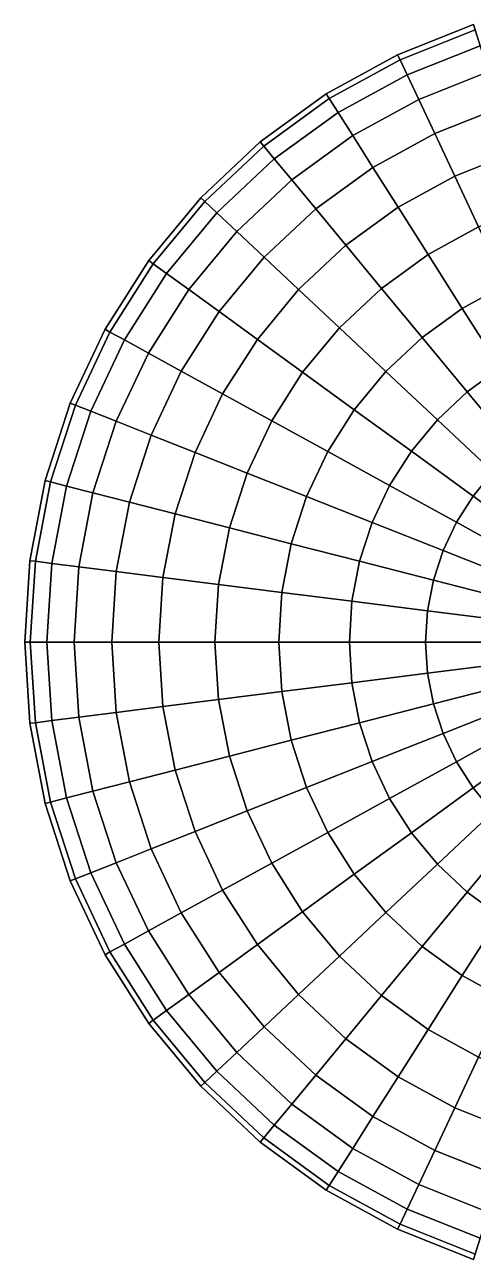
# Model space of a CAD drawing. Extents: x -1 to 5, y -1 to 5.
# Drawn here: x -1 to -0.309, y -0.951 to 0.951 of the extents above; entities that cross this region are included whole.
import ezdxf

# ---------------------------------------------------------------- set-up
doc = ezdxf.new("R2010")
doc.units = 0

msp = doc.modelspace()

# ---------------------------------------------------------------- linework, layer by layer
at = {"color": 31}
for points in [[(-0.3064, 0.9429, 0.1305), (-0.309, 0.9511), (-0.4258, 0.9048), (-0.4221, 0.8971, 0.1305)], [(-0.309, 0.9511), (-0.3064, 0.9429, -0.1305), (-0.4221, 0.8971, -0.1305), (-0.4258, 0.9048)], [(-0.2985, 0.9187, 0.2588), (-0.3064, 0.9429, 0.1305), (-0.4221, 0.8971, 0.1305), (-0.4113, 0.874, 0.2588)], [(-0.3064, 0.9429, -0.1305), (-0.2985, 0.9187, -0.2588), (-0.4113, 0.874, -0.2588), (-0.4221, 0.8971, -0.1305)], [(-0.2855, 0.8787, 0.3827), (-0.2985, 0.9187, 0.2588), (-0.4113, 0.874, 0.2588), (-0.3934, 0.836, 0.3827)], [(-0.2985, 0.9187, -0.2588), (-0.2855, 0.8787, -0.3827), (-0.3934, 0.836, -0.3827), (-0.4113, 0.874, -0.2588)], [(-0.4221, 0.8971, 0.1305), (-0.4258, 0.9048), (-0.5358, 0.8443), (-0.5312, 0.8371, 0.1305)], [(-0.4258, 0.9048), (-0.4221, 0.8971, -0.1305), (-0.5312, 0.8371, -0.1305), (-0.5358, 0.8443)], [(-0.4113, 0.874, 0.2588), (-0.4221, 0.8971, 0.1305), (-0.5312, 0.8371, 0.1305), (-0.5176, 0.8156, 0.2588)], [(-0.4221, 0.8971, -0.1305), (-0.4113, 0.874, -0.2588), (-0.5176, 0.8156, -0.2588), (-0.5312, 0.8371, -0.1305)], [(-0.2676, 0.8236, 0.5), (-0.2855, 0.8787, 0.3827), (-0.3934, 0.836, 0.3827), (-0.3687, 0.7836, 0.5)], [(-0.2855, 0.8787, -0.3827), (-0.2676, 0.8236, -0.5), (-0.3687, 0.7836, -0.5), (-0.3934, 0.836, -0.3827)], [(-0.3934, 0.836, 0.3827), (-0.4113, 0.874, 0.2588), (-0.5176, 0.8156, 0.2588), (-0.495, 0.7801, 0.3827)], [(-0.4113, 0.874, -0.2588), (-0.3934, 0.836, -0.3827), (-0.495, 0.7801, -0.3827), (-0.5176, 0.8156, -0.2588)], [(-0.5312, 0.8371, 0.1305), (-0.5358, 0.8443), (-0.6374, 0.7705), (-0.632, 0.7639, 0.1305)], [(-0.5358, 0.8443), (-0.5312, 0.8371, -0.1305), (-0.632, 0.7639, -0.1305), (-0.6374, 0.7705)], [(-0.5176, 0.8156, 0.2588), (-0.5312, 0.8371, 0.1305), (-0.632, 0.7639, 0.1305), (-0.6157, 0.7443, 0.2588)], [(-0.5312, 0.8371, -0.1305), (-0.5176, 0.8156, -0.2588), (-0.6157, 0.7443, -0.2588), (-0.632, 0.7639, -0.1305)], [(-0.3687, 0.7836, 0.5), (-0.3934, 0.836, 0.3827), (-0.495, 0.7801, 0.3827), (-0.464, 0.7312, 0.5)], [(-0.3934, 0.836, -0.3827), (-0.3687, 0.7836, -0.5), (-0.464, 0.7312, -0.5), (-0.495, 0.7801, -0.3827)], [(-0.2452, 0.7545, 0.6088), (-0.2676, 0.8236, 0.5), (-0.3687, 0.7836, 0.5), (-0.3378, 0.7178, 0.6088)], [(-0.2676, 0.8236, -0.5), (-0.2452, 0.7545, -0.6088), (-0.3378, 0.7178, -0.6088), (-0.3687, 0.7836, -0.5)], [(-0.495, 0.7801, 0.3827), (-0.5176, 0.8156, 0.2588), (-0.6157, 0.7443, 0.2588), (-0.5889, 0.7119, 0.3827)], [(-0.5176, 0.8156, -0.2588), (-0.495, 0.7801, -0.3827), (-0.5889, 0.7119, -0.3827), (-0.6157, 0.7443, -0.2588)], [(-0.464, 0.7312, 0.5), (-0.495, 0.7801, 0.3827), (-0.5889, 0.7119, 0.3827), (-0.552, 0.6673, 0.5)], [(-0.495, 0.7801, -0.3827), (-0.464, 0.7312, -0.5), (-0.552, 0.6673, -0.5), (-0.5889, 0.7119, -0.3827)], [(-0.3378, 0.7178, 0.6088), (-0.3687, 0.7836, 0.5), (-0.464, 0.7312, 0.5), (-0.4251, 0.6699, 0.6088)], [(-0.3687, 0.7836, -0.5), (-0.3378, 0.7178, -0.6088), (-0.4251, 0.6699, -0.6088), (-0.464, 0.7312, -0.5)], [(-0.632, 0.7639, 0.1305), (-0.6374, 0.7705), (-0.729, 0.6845), (-0.7227, 0.6787, 0.1305)], [(-0.6374, 0.7705), (-0.632, 0.7639, -0.1305), (-0.7227, 0.6787, -0.1305), (-0.729, 0.6845)], [(-0.6157, 0.7443, 0.2588), (-0.632, 0.7639, 0.1305), (-0.7227, 0.6787, 0.1305), (-0.7041, 0.6612, 0.2588)], [(-0.632, 0.7639, -0.1305), (-0.6157, 0.7443, -0.2588), (-0.7041, 0.6612, -0.2588), (-0.7227, 0.6787, -0.1305)], [(-0.5889, 0.7119, 0.3827), (-0.6157, 0.7443, 0.2588), (-0.7041, 0.6612, 0.2588), (-0.6735, 0.6324, 0.3827)], [(-0.6157, 0.7443, -0.2588), (-0.5889, 0.7119, -0.3827), (-0.6735, 0.6324, -0.3827), (-0.7041, 0.6612, -0.2588)], [(-0.2185, 0.6725, 0.7071), (-0.2452, 0.7545, 0.6088), (-0.3378, 0.7178, 0.6088), (-0.3011, 0.6398, 0.7071)], [(-0.2452, 0.7545, -0.6088), (-0.2185, 0.6725, -0.7071), (-0.3011, 0.6398, -0.7071), (-0.3378, 0.7178, -0.6088)], [(-0.4251, 0.6699, 0.6088), (-0.464, 0.7312, 0.5), (-0.552, 0.6673, 0.5), (-0.5057, 0.6113, 0.6088)], [(-0.464, 0.7312, -0.5), (-0.4251, 0.6699, -0.6088), (-0.5057, 0.6113, -0.6088), (-0.552, 0.6673, -0.5)], [(-0.552, 0.6673, 0.5), (-0.5889, 0.7119, 0.3827), (-0.6735, 0.6324, 0.3827), (-0.6313, 0.5928, 0.5)], [(-0.5889, 0.7119, -0.3827), (-0.552, 0.6673, -0.5), (-0.6313, 0.5928, -0.5), (-0.6735, 0.6324, -0.3827)], [(-0.3011, 0.6398, 0.7071), (-0.3378, 0.7178, 0.6088), (-0.4251, 0.6699, 0.6088), (-0.3789, 0.597, 0.7071)], [(-0.3378, 0.7178, -0.6088), (-0.3011, 0.6398, -0.7071), (-0.3789, 0.597, -0.7071), (-0.4251, 0.6699, -0.6088)], [(-0.7227, 0.6787, 0.1305), (-0.729, 0.6845), (-0.809, 0.5878), (-0.8021, 0.5828, 0.1305)], [(-0.729, 0.6845), (-0.7227, 0.6787, -0.1305), (-0.8021, 0.5828, -0.1305), (-0.809, 0.5878)], [(-0.7041, 0.6612, 0.2588), (-0.7227, 0.6787, 0.1305), (-0.8021, 0.5828, 0.1305), (-0.7815, 0.5678, 0.2588)], [(-0.7227, 0.6787, -0.1305), (-0.7041, 0.6612, -0.2588), (-0.7815, 0.5678, -0.2588), (-0.8021, 0.5828, -0.1305)], [(-0.5057, 0.6113, 0.6088), (-0.552, 0.6673, 0.5), (-0.6313, 0.5928, 0.5), (-0.5783, 0.5431, 0.6088)], [(-0.552, 0.6673, -0.5), (-0.5057, 0.6113, -0.6088), (-0.5783, 0.5431, -0.6088), (-0.6313, 0.5928, -0.5)], [(-0.3789, 0.597, 0.7071), (-0.4251, 0.6699, 0.6088), (-0.5057, 0.6113, 0.6088), (-0.4507, 0.5448, 0.7071)], [(-0.4251, 0.6699, -0.6088), (-0.3789, 0.597, -0.7071), (-0.4507, 0.5448, -0.7071), (-0.5057, 0.6113, -0.6088)], [(-0.6735, 0.6324, 0.3827), (-0.7041, 0.6612, 0.2588), (-0.7815, 0.5678, 0.2588), (-0.7474, 0.543, 0.3827)], [(-0.7041, 0.6612, -0.2588), (-0.6735, 0.6324, -0.3827), (-0.7474, 0.543, -0.3827), (-0.7815, 0.5678, -0.2588)], [(-0.6313, 0.5928, 0.5), (-0.6735, 0.6324, 0.3827), (-0.7474, 0.543, 0.3827), (-0.7006, 0.509, 0.5)], [(-0.6735, 0.6324, -0.3827), (-0.6313, 0.5928, -0.5), (-0.7006, 0.509, -0.5), (-0.7474, 0.543, -0.3827)], [(-0.2592, 0.5508, 0.7934), (-0.3011, 0.6398, 0.7071), (-0.3789, 0.597, 0.7071), (-0.3262, 0.514, 0.7934)], [(-0.3011, 0.6398, -0.7071), (-0.2592, 0.5508, -0.7934), (-0.3262, 0.514, -0.7934), (-0.3789, 0.597, -0.7071)], [(-0.4507, 0.5448, 0.7071), (-0.5057, 0.6113, 0.6088), (-0.5783, 0.5431, 0.6088), (-0.5155, 0.484, 0.7071)], [(-0.5057, 0.6113, -0.6088), (-0.4507, 0.5448, -0.7071), (-0.5155, 0.484, -0.7071), (-0.5783, 0.5431, -0.6088)], [(-0.5783, 0.5431, 0.6088), (-0.6313, 0.5928, 0.5), (-0.7006, 0.509, 0.5), (-0.6418, 0.4663, 0.6088)], [(-0.6313, 0.5928, -0.5), (-0.5783, 0.5431, -0.6088), (-0.6418, 0.4663, -0.6088), (-0.7006, 0.509, -0.5)], [(-0.3262, 0.514, 0.7934), (-0.3789, 0.597, 0.7071), (-0.4507, 0.5448, 0.7071), (-0.388, 0.4691, 0.7934)], [(-0.3789, 0.597, -0.7071), (-0.3262, 0.514, -0.7934), (-0.388, 0.4691, -0.7934), (-0.4507, 0.5448, -0.7071)], [(-0.8021, 0.5828, 0.1305), (-0.809, 0.5878), (-0.8763, 0.4818), (-0.8688, 0.4776, 0.1305)], [(-0.809, 0.5878), (-0.8021, 0.5828, -0.1305), (-0.8688, 0.4776, -0.1305), (-0.8763, 0.4818)], [(-0.7815, 0.5678, 0.2588), (-0.8021, 0.5828, 0.1305), (-0.8688, 0.4776, 0.1305), (-0.8464, 0.4653, 0.2588)], [(-0.8021, 0.5828, -0.1305), (-0.7815, 0.5678, -0.2588), (-0.8464, 0.4653, -0.2588), (-0.8688, 0.4776, -0.1305)], [(-0.7474, 0.543, 0.3827), (-0.7815, 0.5678, 0.2588), (-0.8464, 0.4653, 0.2588), (-0.8096, 0.4451, 0.3827)], [(-0.7815, 0.5678, -0.2588), (-0.7474, 0.543, -0.3827), (-0.8096, 0.4451, -0.3827), (-0.8464, 0.4653, -0.2588)], [(-0.7006, 0.509, 0.5), (-0.7474, 0.543, 0.3827), (-0.8096, 0.4451, 0.3827), (-0.7589, 0.4172, 0.5)], [(-0.7474, 0.543, -0.3827), (-0.7006, 0.509, -0.5), (-0.7589, 0.4172, -0.5), (-0.8096, 0.4451, -0.3827)], [(-0.5155, 0.484, 0.7071), (-0.5783, 0.5431, 0.6088), (-0.6418, 0.4663, 0.6088), (-0.5721, 0.4156, 0.7071)], [(-0.5783, 0.5431, -0.6088), (-0.5155, 0.484, -0.7071), (-0.5721, 0.4156, -0.7071), (-0.6418, 0.4663, -0.6088)], [(-0.388, 0.4691, 0.7934), (-0.4507, 0.5448, 0.7071), (-0.5155, 0.484, 0.7071), (-0.4438, 0.4167, 0.7934)], [(-0.4507, 0.5448, -0.7071), (-0.388, 0.4691, -0.7934), (-0.4438, 0.4167, -0.7934), (-0.5155, 0.484, -0.7071)], [(-0.2129, 0.4524, 0.866), (-0.2592, 0.5508, 0.7934), (-0.3262, 0.514, 0.7934), (-0.2679, 0.4222, 0.866)], [(-0.2592, 0.5508, -0.7934), (-0.2129, 0.4524, -0.866), (-0.2679, 0.4222, -0.866), (-0.3262, 0.514, -0.7934)], [(-0.2679, 0.4222, 0.866), (-0.3262, 0.514, 0.7934), (-0.388, 0.4691, 0.7934), (-0.3187, 0.3853, 0.866)], [(-0.3262, 0.514, -0.7934), (-0.2679, 0.4222, -0.866), (-0.3187, 0.3853, -0.866), (-0.388, 0.4691, -0.7934)], [(-0.6418, 0.4663, 0.6088), (-0.7006, 0.509, 0.5), (-0.7589, 0.4172, 0.5), (-0.6952, 0.3822, 0.6088)], [(-0.7006, 0.509, -0.5), (-0.6418, 0.4663, -0.6088), (-0.6952, 0.3822, -0.6088), (-0.7589, 0.4172, -0.5)], [(-0.8688, 0.4776, 0.1305), (-0.8763, 0.4818), (-0.9298, 0.3681), (-0.9218, 0.365, 0.1305)], [(-0.8763, 0.4818), (-0.8688, 0.4776, -0.1305), (-0.9218, 0.365, -0.1305), (-0.9298, 0.3681)], [(-0.8464, 0.4653, 0.2588), (-0.8688, 0.4776, 0.1305), (-0.9218, 0.365, 0.1305), (-0.8981, 0.3556, 0.2588)], [(-0.8688, 0.4776, -0.1305), (-0.8464, 0.4653, -0.2588), (-0.8981, 0.3556, -0.2588), (-0.9218, 0.365, -0.1305)], [(-0.4438, 0.4167, 0.7934), (-0.5155, 0.484, 0.7071), (-0.5721, 0.4156, 0.7071), (-0.4925, 0.3578, 0.7934)], [(-0.5155, 0.484, -0.7071), (-0.4438, 0.4167, -0.7934), (-0.4925, 0.3578, -0.7934), (-0.5721, 0.4156, -0.7071)], [(-0.8096, 0.4451, 0.3827), (-0.8464, 0.4653, 0.2588), (-0.8981, 0.3556, 0.2588), (-0.859, 0.3401, 0.3827)], [(-0.8464, 0.4653, -0.2588), (-0.8096, 0.4451, -0.3827), (-0.859, 0.3401, -0.3827), (-0.8981, 0.3556, -0.2588)], [(-0.5721, 0.4156, 0.7071), (-0.6418, 0.4663, 0.6088), (-0.6952, 0.3822, 0.6088), (-0.6196, 0.3407, 0.7071)], [(-0.6418, 0.4663, -0.6088), (-0.5721, 0.4156, -0.7071), (-0.6196, 0.3407, -0.7071), (-0.6952, 0.3822, -0.6088)], [(-0.3187, 0.3853, 0.866), (-0.388, 0.4691, 0.7934), (-0.4438, 0.4167, 0.7934), (-0.3645, 0.3423, 0.866)], [(-0.388, 0.4691, -0.7934), (-0.3187, 0.3853, -0.866), (-0.3645, 0.3423, -0.866), (-0.4438, 0.4167, -0.7934)], [(-0.7589, 0.4172, 0.5), (-0.8096, 0.4451, 0.3827), (-0.859, 0.3401, 0.3827), (-0.8052, 0.3188, 0.5)], [(-0.8096, 0.4451, -0.3827), (-0.7589, 0.4172, -0.5), (-0.8052, 0.3188, -0.5), (-0.859, 0.3401, -0.3827)], [(-0.2051, 0.3231, 0.9239), (-0.2679, 0.4222, 0.866), (-0.3187, 0.3853, 0.866), (-0.2439, 0.2949, 0.9239)], [(-0.2679, 0.4222, -0.866), (-0.2051, 0.3231, -0.9239), (-0.2439, 0.2949, -0.9239), (-0.3187, 0.3853, -0.866)], [(-0.6952, 0.3822, 0.6088), (-0.7589, 0.4172, 0.5), (-0.8052, 0.3188, 0.5), (-0.7376, 0.2921, 0.6088)], [(-0.7589, 0.4172, -0.5), (-0.6952, 0.3822, -0.6088), (-0.7376, 0.2921, -0.6088), (-0.8052, 0.3188, -0.5)], [(-0.4925, 0.3578, 0.7934), (-0.5721, 0.4156, 0.7071), (-0.6196, 0.3407, 0.7071), (-0.5335, 0.2933, 0.7934)], [(-0.5721, 0.4156, -0.7071), (-0.4925, 0.3578, -0.7934), (-0.5335, 0.2933, -0.7934), (-0.6196, 0.3407, -0.7071)], [(-0.3645, 0.3423, 0.866), (-0.4438, 0.4167, 0.7934), (-0.4925, 0.3578, 0.7934), (-0.4045, 0.2939, 0.866)], [(-0.4438, 0.4167, -0.7934), (-0.3645, 0.3423, -0.866), (-0.4045, 0.2939, -0.866), (-0.4925, 0.3578, -0.7934)], [(-0.6196, 0.3407, 0.7071), (-0.6952, 0.3822, 0.6088), (-0.7376, 0.2921, 0.6088), (-0.6575, 0.2603, 0.7071)], [(-0.6952, 0.3822, -0.6088), (-0.6196, 0.3407, -0.7071), (-0.6575, 0.2603, -0.7071), (-0.7376, 0.2921, -0.6088)], [(-0.2439, 0.2949, 0.9239), (-0.3187, 0.3853, 0.866), (-0.3645, 0.3423, 0.866), (-0.279, 0.262, 0.9239)], [(-0.3187, 0.3853, -0.866), (-0.2439, 0.2949, -0.9239), (-0.279, 0.262, -0.9239), (-0.3645, 0.3423, -0.866)], [(-0.9218, 0.365, 0.1305), (-0.9298, 0.3681), (-0.9686, 0.2487), (-0.9603, 0.2466, 0.1305)], [(-0.9298, 0.3681), (-0.9218, 0.365, -0.1305), (-0.9603, 0.2466, -0.1305), (-0.9686, 0.2487)], [(-0.8981, 0.3556, 0.2588), (-0.9218, 0.365, 0.1305), (-0.9603, 0.2466, 0.1305), (-0.9356, 0.2402, 0.2588)], [(-0.9218, 0.365, -0.1305), (-0.8981, 0.3556, -0.2588), (-0.9356, 0.2402, -0.2588), (-0.9603, 0.2466, -0.1305)], [(-0.859, 0.3401, 0.3827), (-0.8981, 0.3556, 0.2588), (-0.9356, 0.2402, 0.2588), (-0.8949, 0.2298, 0.3827)], [(-0.8981, 0.3556, -0.2588), (-0.859, 0.3401, -0.3827), (-0.8949, 0.2298, -0.3827), (-0.9356, 0.2402, -0.2588)], [(-0.4045, 0.2939, 0.866), (-0.4925, 0.3578, 0.7934), (-0.5335, 0.2933, 0.7934), (-0.4382, 0.2409, 0.866)], [(-0.4925, 0.3578, -0.7934), (-0.4045, 0.2939, -0.866), (-0.4382, 0.2409, -0.866), (-0.5335, 0.2933, -0.7934)], [(-0.8052, 0.3188, 0.5), (-0.859, 0.3401, 0.3827), (-0.8949, 0.2298, 0.3827), (-0.8388, 0.2154, 0.5)], [(-0.859, 0.3401, -0.3827), (-0.8052, 0.3188, -0.5), (-0.8388, 0.2154, -0.5), (-0.8949, 0.2298, -0.3827)], [(-0.5335, 0.2933, 0.7934), (-0.6196, 0.3407, 0.7071), (-0.6575, 0.2603, 0.7071), (-0.566, 0.2241, 0.7934)], [(-0.6196, 0.3407, -0.7071), (-0.5335, 0.2933, -0.7934), (-0.566, 0.2241, -0.7934), (-0.6575, 0.2603, -0.7071)], [(-0.279, 0.262, 0.9239), (-0.3645, 0.3423, 0.866), (-0.4045, 0.2939, 0.866), (-0.3096, 0.2249, 0.9239)], [(-0.3645, 0.3423, -0.866), (-0.279, 0.262, -0.9239), (-0.3096, 0.2249, -0.9239), (-0.4045, 0.2939, -0.866)], [(-0.7376, 0.2921, 0.6088), (-0.8052, 0.3188, 0.5), (-0.8388, 0.2154, 0.5), (-0.7684, 0.1973, 0.6088)], [(-0.8052, 0.3188, -0.5), (-0.7376, 0.2921, -0.6088), (-0.7684, 0.1973, -0.6088), (-0.8388, 0.2154, -0.5)], [(-0.6575, 0.2603, 0.7071), (-0.7376, 0.2921, 0.6088), (-0.7684, 0.1973, 0.6088), (-0.6849, 0.1759, 0.7071)], [(-0.7376, 0.2921, -0.6088), (-0.6575, 0.2603, -0.7071), (-0.6849, 0.1759, -0.7071), (-0.7684, 0.1973, -0.6088)], [(-0.4382, 0.2409, 0.866), (-0.5335, 0.2933, 0.7934), (-0.566, 0.2241, 0.7934), (-0.4649, 0.1841, 0.866)], [(-0.5335, 0.2933, -0.7934), (-0.4382, 0.2409, -0.866), (-0.4649, 0.1841, -0.866), (-0.566, 0.2241, -0.7934)], [(-0.3096, 0.2249, 0.9239), (-0.4045, 0.2939, 0.866), (-0.4382, 0.2409, 0.866), (-0.3353, 0.1844, 0.9239)], [(-0.4045, 0.2939, -0.866), (-0.3096, 0.2249, -0.9239), (-0.3353, 0.1844, -0.9239), (-0.4382, 0.2409, -0.866)], [(-0.9603, 0.2466, 0.1305), (-0.9686, 0.2487), (-0.9921, 0.1253), (-0.9836, 0.1243, 0.1305)], [(-0.9686, 0.2487), (-0.9603, 0.2466, -0.1305), (-0.9836, 0.1243, -0.1305), (-0.9921, 0.1253)], [(-0.566, 0.2241, 0.7934), (-0.6575, 0.2603, 0.7071), (-0.6849, 0.1759, 0.7071), (-0.5896, 0.1514, 0.7934)], [(-0.6575, 0.2603, -0.7071), (-0.566, 0.2241, -0.7934), (-0.5896, 0.1514, -0.7934), (-0.6849, 0.1759, -0.7071)], [(-0.1887, 0.1772, 0.9659), (-0.279, 0.262, 0.9239), (-0.3096, 0.2249, 0.9239), (-0.2094, 0.1521, 0.9659)], [(-0.279, 0.262, -0.9239), (-0.1887, 0.1772, -0.9659), (-0.2094, 0.1521, -0.9659), (-0.3096, 0.2249, -0.9239)], [(-0.9356, 0.2402, 0.2588), (-0.9603, 0.2466, 0.1305), (-0.9836, 0.1243, 0.1305), (-0.9583, 0.1211, 0.2588)], [(-0.9603, 0.2466, -0.1305), (-0.9356, 0.2402, -0.2588), (-0.9583, 0.1211, -0.2588), (-0.9836, 0.1243, -0.1305)], [(-0.8949, 0.2298, 0.3827), (-0.9356, 0.2402, 0.2588), (-0.9583, 0.1211, 0.2588), (-0.9166, 0.1158, 0.3827)], [(-0.9356, 0.2402, -0.2588), (-0.8949, 0.2298, -0.3827), (-0.9166, 0.1158, -0.3827), (-0.9583, 0.1211, -0.2588)], [(-0.8388, 0.2154, 0.5), (-0.8949, 0.2298, 0.3827), (-0.9166, 0.1158, 0.3827), (-0.8592, 0.1085, 0.5)], [(-0.8949, 0.2298, -0.3827), (-0.8388, 0.2154, -0.5), (-0.8592, 0.1085, -0.5), (-0.9166, 0.1158, -0.3827)], [(-0.3353, 0.1844, 0.9239), (-0.4382, 0.2409, 0.866), (-0.4649, 0.1841, 0.866), (-0.3558, 0.1409, 0.9239)], [(-0.4382, 0.2409, -0.866), (-0.3353, 0.1844, -0.9239), (-0.3558, 0.1409, -0.9239), (-0.4649, 0.1841, -0.866)], [(-0.7684, 0.1973, 0.6088), (-0.8388, 0.2154, 0.5), (-0.8592, 0.1085, 0.5), (-0.7871, 0.0994, 0.6088)], [(-0.8388, 0.2154, -0.5), (-0.7684, 0.1973, -0.6088), (-0.7871, 0.0994, -0.6088), (-0.8592, 0.1085, -0.5)], [(-0.4649, 0.1841, 0.866), (-0.566, 0.2241, 0.7934), (-0.5896, 0.1514, 0.7934), (-0.4843, 0.1243, 0.866)], [(-0.566, 0.2241, -0.7934), (-0.4649, 0.1841, -0.866), (-0.4843, 0.1243, -0.866), (-0.5896, 0.1514, -0.7934)], [(-0.2094, 0.1521, 0.9659), (-0.3096, 0.2249, 0.9239), (-0.3353, 0.1844, 0.9239), (-0.2268, 0.1247, 0.9659)], [(-0.3096, 0.2249, -0.9239), (-0.2094, 0.1521, -0.9659), (-0.2268, 0.1247, -0.9659), (-0.3353, 0.1844, -0.9239)], [(-0.6849, 0.1759, 0.7071), (-0.7684, 0.1973, 0.6088), (-0.7871, 0.0994, 0.6088), (-0.7015, 0.0886, 0.7071)], [(-0.7684, 0.1973, -0.6088), (-0.6849, 0.1759, -0.7071), (-0.7015, 0.0886, -0.7071), (-0.7871, 0.0994, -0.6088)], [(-0.5896, 0.1514, 0.7934), (-0.6849, 0.1759, 0.7071), (-0.7015, 0.0886, 0.7071), (-0.604, 0.0763, 0.7934)], [(-0.6849, 0.1759, -0.7071), (-0.5896, 0.1514, -0.7934), (-0.604, 0.0763, -0.7934), (-0.7015, 0.0886, -0.7071)], [(-0.3558, 0.1409, 0.9239), (-0.4649, 0.1841, 0.866), (-0.4843, 0.1243, 0.866), (-0.3707, 0.0952, 0.9239)], [(-0.4649, 0.1841, -0.866), (-0.3558, 0.1409, -0.9239), (-0.3707, 0.0952, -0.9239), (-0.4843, 0.1243, -0.866)], [(-0.2268, 0.1247, 0.9659), (-0.3353, 0.1844, 0.9239), (-0.3558, 0.1409, 0.9239), (-0.2406, 0.0953, 0.9659)], [(-0.3353, 0.1844, -0.9239), (-0.2268, 0.1247, -0.9659), (-0.2406, 0.0953, -0.9659), (-0.3558, 0.1409, -0.9239)], [(-0.4843, 0.1243, 0.866), (-0.5896, 0.1514, 0.7934), (-0.604, 0.0763, 0.7934), (-0.4961, 0.0627, 0.866)], [(-0.5896, 0.1514, -0.7934), (-0.4843, 0.1243, -0.866), (-0.4961, 0.0627, -0.866), (-0.604, 0.0763, -0.7934)], [(-0.2406, 0.0953, 0.9659), (-0.3558, 0.1409, 0.9239), (-0.3707, 0.0952, 0.9239), (-0.2507, 0.0644, 0.9659)], [(-0.3558, 0.1409, -0.9239), (-0.2406, 0.0953, -0.9659), (-0.2507, 0.0644, -0.9659), (-0.3707, 0.0952, -0.9239)], [(-0.9836, 0.1243, 0.1305), (-0.9921, 0.1253), (-1, 0), (-0.9914, 0, 0.1305)], [(-0.9921, 0.1253), (-0.9836, 0.1243, -0.1305), (-0.9914, 0, -0.1305), (-1, 0)], [(-0.9583, 0.1211, 0.2588), (-0.9836, 0.1243, 0.1305), (-0.9914, 0, 0.1305), (-0.9659, 0, 0.2588)], [(-0.9836, 0.1243, -0.1305), (-0.9583, 0.1211, -0.2588), (-0.9659, 0, -0.2588), (-0.9914, 0, -0.1305)], [(-0.9166, 0.1158, 0.3827), (-0.9583, 0.1211, 0.2588), (-0.9659, 0, 0.2588), (-0.9239, 0, 0.3827)], [(-0.9583, 0.1211, -0.2588), (-0.9166, 0.1158, -0.3827), (-0.9239, 0, -0.3827), (-0.9659, 0, -0.2588)], [(-0.8592, 0.1085, 0.5), (-0.9166, 0.1158, 0.3827), (-0.9239, 0, 0.3827), (-0.866, 0, 0.5)], [(-0.9166, 0.1158, -0.3827), (-0.8592, 0.1085, -0.5), (-0.866, 0, -0.5), (-0.9239, 0, -0.3827)], [(-0.3707, 0.0952, 0.9239), (-0.4843, 0.1243, 0.866), (-0.4961, 0.0627, 0.866), (-0.3797, 0.048, 0.9239)], [(-0.4843, 0.1243, -0.866), (-0.3707, 0.0952, -0.9239), (-0.3797, 0.048, -0.9239), (-0.4961, 0.0627, -0.866)], [(-0.7871, 0.0994, 0.6088), (-0.8592, 0.1085, 0.5), (-0.866, 0, 0.5), (-0.7934, 0, 0.6088)], [(-0.8592, 0.1085, -0.5), (-0.7871, 0.0994, -0.6088), (-0.7934, 0, -0.6088), (-0.866, 0, -0.5)], [(-0.7015, 0.0886, 0.7071), (-0.7871, 0.0994, 0.6088), (-0.7934, 0, 0.6088), (-0.7071, 0, 0.7071)], [(-0.7871, 0.0994, -0.6088), (-0.7015, 0.0886, -0.7071), (-0.7071, 0, -0.7071), (-0.7934, 0, -0.6088)], [(-0.2507, 0.0644, 0.9659), (-0.3707, 0.0952, 0.9239), (-0.3797, 0.048, 0.9239), (-0.2568, 0.0324, 0.9659)], [(-0.3707, 0.0952, -0.9239), (-0.2507, 0.0644, -0.9659), (-0.2568, 0.0324, -0.9659), (-0.3797, 0.048, -0.9239)], [(-0.604, 0.0763, 0.7934), (-0.7015, 0.0886, 0.7071), (-0.7071, 0, 0.7071), (-0.6088, 0, 0.7934)], [(-0.7015, 0.0886, -0.7071), (-0.604, 0.0763, -0.7934), (-0.6088, 0, -0.7934), (-0.7071, 0, -0.7071)], [(-0.4961, 0.0627, 0.866), (-0.604, 0.0763, 0.7934), (-0.6088, 0, 0.7934), (-0.5, 0, 0.866)], [(-0.604, 0.0763, -0.7934), (-0.4961, 0.0627, -0.866), (-0.5, 0, -0.866), (-0.6088, 0, -0.7934)], [(-0.3797, 0.048, 0.9239), (-0.4961, 0.0627, 0.866), (-0.5, 0, 0.866), (-0.3827, 0, 0.9239)], [(-0.4961, 0.0627, -0.866), (-0.3797, 0.048, -0.9239), (-0.3827, 0, -0.9239), (-0.5, 0, -0.866)], [(-0.2568, 0.0324, 0.9659), (-0.3797, 0.048, 0.9239), (-0.3827, 0, 0.9239), (-0.2588, 0, 0.9659)], [(-0.3797, 0.048, -0.9239), (-0.2568, 0.0324, -0.9659), (-0.2588, 0, -0.9659), (-0.3827, 0, -0.9239)], [(-0.9914, 0, 0.1305), (-1, 0), (-0.9921, -0.1253), (-0.9836, -0.1243, 0.1305)], [(-1, 0), (-0.9914, 0, -0.1305), (-0.9836, -0.1243, -0.1305), (-0.9921, -0.1253)], [(-0.9659, 0, 0.2588), (-0.9914, 0, 0.1305), (-0.9836, -0.1243, 0.1305), (-0.9583, -0.1211, 0.2588)], [(-0.9914, 0, -0.1305), (-0.9659, 0, -0.2588), (-0.9583, -0.1211, -0.2588), (-0.9836, -0.1243, -0.1305)], [(-0.9239, 0, 0.3827), (-0.9659, 0, 0.2588), (-0.9583, -0.1211, 0.2588), (-0.9166, -0.1158, 0.3827)], [(-0.9659, 0, -0.2588), (-0.9239, 0, -0.3827), (-0.9166, -0.1158, -0.3827), (-0.9583, -0.1211, -0.2588)], [(-0.866, 0, 0.5), (-0.9239, 0, 0.3827), (-0.9166, -0.1158, 0.3827), (-0.8592, -0.1085, 0.5)], [(-0.9239, 0, -0.3827), (-0.866, 0, -0.5), (-0.8592, -0.1085, -0.5), (-0.9166, -0.1158, -0.3827)], [(-0.7934, 0, 0.6088), (-0.866, 0, 0.5), (-0.8592, -0.1085, 0.5), (-0.7871, -0.0994, 0.6088)], [(-0.866, 0, -0.5), (-0.7934, 0, -0.6088), (-0.7871, -0.0994, -0.6088), (-0.8592, -0.1085, -0.5)], [(-0.7071, 0, 0.7071), (-0.7934, 0, 0.6088), (-0.7871, -0.0994, 0.6088), (-0.7015, -0.0886, 0.7071)], [(-0.7934, 0, -0.6088), (-0.7071, 0, -0.7071), (-0.7015, -0.0886, -0.7071), (-0.7871, -0.0994, -0.6088)], [(-0.6088, 0, 0.7934), (-0.7071, 0, 0.7071), (-0.7015, -0.0886, 0.7071), (-0.604, -0.0763, 0.7934)], [(-0.7071, 0, -0.7071), (-0.6088, 0, -0.7934), (-0.604, -0.0763, -0.7934), (-0.7015, -0.0886, -0.7071)], [(-0.5, 0, 0.866), (-0.6088, 0, 0.7934), (-0.604, -0.0763, 0.7934), (-0.4961, -0.0627, 0.866)], [(-0.6088, 0, -0.7934), (-0.5, 0, -0.866), (-0.4961, -0.0627, -0.866), (-0.604, -0.0763, -0.7934)], [(-0.3827, 0, 0.9239), (-0.5, 0, 0.866), (-0.4961, -0.0627, 0.866), (-0.3797, -0.048, 0.9239)], [(-0.5, 0, -0.866), (-0.3827, 0, -0.9239), (-0.3797, -0.048, -0.9239), (-0.4961, -0.0627, -0.866)], [(-0.2588, 0, 0.9659), (-0.3827, 0, 0.9239), (-0.3797, -0.048, 0.9239), (-0.2568, -0.0324, 0.9659)], [(-0.3827, 0, -0.9239), (-0.2588, 0, -0.9659), (-0.2568, -0.0324, -0.9659), (-0.3797, -0.048, -0.9239)], [(-0.2568, -0.0324, 0.9659), (-0.3797, -0.048, 0.9239), (-0.3707, -0.0952, 0.9239), (-0.2507, -0.0644, 0.9659)], [(-0.3797, -0.048, -0.9239), (-0.2568, -0.0324, -0.9659), (-0.2507, -0.0644, -0.9659), (-0.3707, -0.0952, -0.9239)], [(-0.3797, -0.048, 0.9239), (-0.4961, -0.0627, 0.866), (-0.4843, -0.1243, 0.866), (-0.3707, -0.0952, 0.9239)], [(-0.4961, -0.0627, -0.866), (-0.3797, -0.048, -0.9239), (-0.3707, -0.0952, -0.9239), (-0.4843, -0.1243, -0.866)], [(-0.4961, -0.0627, 0.866), (-0.604, -0.0763, 0.7934), (-0.5896, -0.1514, 0.7934), (-0.4843, -0.1243, 0.866)], [(-0.604, -0.0763, -0.7934), (-0.4961, -0.0627, -0.866), (-0.4843, -0.1243, -0.866), (-0.5896, -0.1514, -0.7934)], [(-0.2507, -0.0644, 0.9659), (-0.3707, -0.0952, 0.9239), (-0.3558, -0.1409, 0.9239), (-0.2406, -0.0953, 0.9659)], [(-0.3707, -0.0952, -0.9239), (-0.2507, -0.0644, -0.9659), (-0.2406, -0.0953, -0.9659), (-0.3558, -0.1409, -0.9239)], [(-0.7015, -0.0886, 0.7071), (-0.7871, -0.0994, 0.6088), (-0.7684, -0.1973, 0.6088), (-0.6849, -0.1759, 0.7071)], [(-0.7871, -0.0994, -0.6088), (-0.7015, -0.0886, -0.7071), (-0.6849, -0.1759, -0.7071), (-0.7684, -0.1973, -0.6088)], [(-0.604, -0.0763, 0.7934), (-0.7015, -0.0886, 0.7071), (-0.6849, -0.1759, 0.7071), (-0.5896, -0.1514, 0.7934)], [(-0.7015, -0.0886, -0.7071), (-0.604, -0.0763, -0.7934), (-0.5896, -0.1514, -0.7934), (-0.6849, -0.1759, -0.7071)], [(-0.8592, -0.1085, 0.5), (-0.9166, -0.1158, 0.3827), (-0.8949, -0.2298, 0.3827), (-0.8388, -0.2154, 0.5)], [(-0.9166, -0.1158, -0.3827), (-0.8592, -0.1085, -0.5), (-0.8388, -0.2154, -0.5), (-0.8949, -0.2298, -0.3827)], [(-0.7871, -0.0994, 0.6088), (-0.8592, -0.1085, 0.5), (-0.8388, -0.2154, 0.5), (-0.7684, -0.1973, 0.6088)], [(-0.8592, -0.1085, -0.5), (-0.7871, -0.0994, -0.6088), (-0.7684, -0.1973, -0.6088), (-0.8388, -0.2154, -0.5)], [(-0.3707, -0.0952, 0.9239), (-0.4843, -0.1243, 0.866), (-0.4649, -0.1841, 0.866), (-0.3558, -0.1409, 0.9239)], [(-0.4843, -0.1243, -0.866), (-0.3707, -0.0952, -0.9239), (-0.3558, -0.1409, -0.9239), (-0.4649, -0.1841, -0.866)], [(-0.2406, -0.0953, 0.9659), (-0.3558, -0.1409, 0.9239), (-0.3353, -0.1844, 0.9239), (-0.2268, -0.1247, 0.9659)], [(-0.3558, -0.1409, -0.9239), (-0.2406, -0.0953, -0.9659), (-0.2268, -0.1247, -0.9659), (-0.3353, -0.1844, -0.9239)], [(-0.9836, -0.1243, 0.1305), (-0.9921, -0.1253), (-0.9686, -0.2487), (-0.9603, -0.2466, 0.1305)], [(-0.9921, -0.1253), (-0.9836, -0.1243, -0.1305), (-0.9603, -0.2466, -0.1305), (-0.9686, -0.2487)], [(-0.9583, -0.1211, 0.2588), (-0.9836, -0.1243, 0.1305), (-0.9603, -0.2466, 0.1305), (-0.9356, -0.2402, 0.2588)], [(-0.9836, -0.1243, -0.1305), (-0.9583, -0.1211, -0.2588), (-0.9356, -0.2402, -0.2588), (-0.9603, -0.2466, -0.1305)], [(-0.9166, -0.1158, 0.3827), (-0.9583, -0.1211, 0.2588), (-0.9356, -0.2402, 0.2588), (-0.8949, -0.2298, 0.3827)], [(-0.9583, -0.1211, -0.2588), (-0.9166, -0.1158, -0.3827), (-0.8949, -0.2298, -0.3827), (-0.9356, -0.2402, -0.2588)], [(-0.4843, -0.1243, 0.866), (-0.5896, -0.1514, 0.7934), (-0.566, -0.2241, 0.7934), (-0.4649, -0.1841, 0.866)], [(-0.5896, -0.1514, -0.7934), (-0.4843, -0.1243, -0.866), (-0.4649, -0.1841, -0.866), (-0.566, -0.2241, -0.7934)], [(-0.2268, -0.1247, 0.9659), (-0.3353, -0.1844, 0.9239), (-0.3096, -0.2249, 0.9239), (-0.2094, -0.1521, 0.9659)], [(-0.3353, -0.1844, -0.9239), (-0.2268, -0.1247, -0.9659), (-0.2094, -0.1521, -0.9659), (-0.3096, -0.2249, -0.9239)], [(-0.5896, -0.1514, 0.7934), (-0.6849, -0.1759, 0.7071), (-0.6575, -0.2603, 0.7071), (-0.566, -0.2241, 0.7934)], [(-0.6849, -0.1759, -0.7071), (-0.5896, -0.1514, -0.7934), (-0.566, -0.2241, -0.7934), (-0.6575, -0.2603, -0.7071)], [(-0.3558, -0.1409, 0.9239), (-0.4649, -0.1841, 0.866), (-0.4382, -0.2409, 0.866), (-0.3353, -0.1844, 0.9239)], [(-0.4649, -0.1841, -0.866), (-0.3558, -0.1409, -0.9239), (-0.3353, -0.1844, -0.9239), (-0.4382, -0.2409, -0.866)], [(-0.2094, -0.1521, 0.9659), (-0.3096, -0.2249, 0.9239), (-0.279, -0.262, 0.9239), (-0.1887, -0.1772, 0.9659)], [(-0.3096, -0.2249, -0.9239), (-0.2094, -0.1521, -0.9659), (-0.1887, -0.1772, -0.9659), (-0.279, -0.262, -0.9239)], [(-0.6849, -0.1759, 0.7071), (-0.7684, -0.1973, 0.6088), (-0.7376, -0.2921, 0.6088), (-0.6575, -0.2603, 0.7071)], [(-0.7684, -0.1973, -0.6088), (-0.6849, -0.1759, -0.7071), (-0.6575, -0.2603, -0.7071), (-0.7376, -0.2921, -0.6088)], [(-0.4649, -0.1841, 0.866), (-0.566, -0.2241, 0.7934), (-0.5335, -0.2933, 0.7934), (-0.4382, -0.2409, 0.866)], [(-0.566, -0.2241, -0.7934), (-0.4649, -0.1841, -0.866), (-0.4382, -0.2409, -0.866), (-0.5335, -0.2933, -0.7934)], [(-0.3353, -0.1844, 0.9239), (-0.4382, -0.2409, 0.866), (-0.4045, -0.2939, 0.866), (-0.3096, -0.2249, 0.9239)], [(-0.4382, -0.2409, -0.866), (-0.3353, -0.1844, -0.9239), (-0.3096, -0.2249, -0.9239), (-0.4045, -0.2939, -0.866)], [(-0.7684, -0.1973, 0.6088), (-0.8388, -0.2154, 0.5), (-0.8052, -0.3188, 0.5), (-0.7376, -0.2921, 0.6088)], [(-0.8388, -0.2154, -0.5), (-0.7684, -0.1973, -0.6088), (-0.7376, -0.2921, -0.6088), (-0.8052, -0.3188, -0.5)], [(-0.8388, -0.2154, 0.5), (-0.8949, -0.2298, 0.3827), (-0.859, -0.3401, 0.3827), (-0.8052, -0.3188, 0.5)], [(-0.8949, -0.2298, -0.3827), (-0.8388, -0.2154, -0.5), (-0.8052, -0.3188, -0.5), (-0.859, -0.3401, -0.3827)], [(-0.566, -0.2241, 0.7934), (-0.6575, -0.2603, 0.7071), (-0.6196, -0.3407, 0.7071), (-0.5335, -0.2933, 0.7934)], [(-0.6575, -0.2603, -0.7071), (-0.566, -0.2241, -0.7934), (-0.5335, -0.2933, -0.7934), (-0.6196, -0.3407, -0.7071)], [(-0.3096, -0.2249, 0.9239), (-0.4045, -0.2939, 0.866), (-0.3645, -0.3423, 0.866), (-0.279, -0.262, 0.9239)], [(-0.4045, -0.2939, -0.866), (-0.3096, -0.2249, -0.9239), (-0.279, -0.262, -0.9239), (-0.3645, -0.3423, -0.866)], [(-0.9603, -0.2466, 0.1305), (-0.9686, -0.2487), (-0.9298, -0.3681), (-0.9218, -0.365, 0.1305)], [(-0.9686, -0.2487), (-0.9603, -0.2466, -0.1305), (-0.9218, -0.365, -0.1305), (-0.9298, -0.3681)], [(-0.9356, -0.2402, 0.2588), (-0.9603, -0.2466, 0.1305), (-0.9218, -0.365, 0.1305), (-0.8981, -0.3556, 0.2588)], [(-0.9603, -0.2466, -0.1305), (-0.9356, -0.2402, -0.2588), (-0.8981, -0.3556, -0.2588), (-0.9218, -0.365, -0.1305)], [(-0.8949, -0.2298, 0.3827), (-0.9356, -0.2402, 0.2588), (-0.8981, -0.3556, 0.2588), (-0.859, -0.3401, 0.3827)], [(-0.9356, -0.2402, -0.2588), (-0.8949, -0.2298, -0.3827), (-0.859, -0.3401, -0.3827), (-0.8981, -0.3556, -0.2588)], [(-0.4382, -0.2409, 0.866), (-0.5335, -0.2933, 0.7934), (-0.4925, -0.3578, 0.7934), (-0.4045, -0.2939, 0.866)], [(-0.5335, -0.2933, -0.7934), (-0.4382, -0.2409, -0.866), (-0.4045, -0.2939, -0.866), (-0.4925, -0.3578, -0.7934)], [(-0.6575, -0.2603, 0.7071), (-0.7376, -0.2921, 0.6088), (-0.6952, -0.3822, 0.6088), (-0.6196, -0.3407, 0.7071)], [(-0.7376, -0.2921, -0.6088), (-0.6575, -0.2603, -0.7071), (-0.6196, -0.3407, -0.7071), (-0.6952, -0.3822, -0.6088)], [(-0.279, -0.262, 0.9239), (-0.3645, -0.3423, 0.866), (-0.3187, -0.3853, 0.866), (-0.2439, -0.2949, 0.9239)], [(-0.3645, -0.3423, -0.866), (-0.279, -0.262, -0.9239), (-0.2439, -0.2949, -0.9239), (-0.3187, -0.3853, -0.866)], [(-0.7376, -0.2921, 0.6088), (-0.8052, -0.3188, 0.5), (-0.7589, -0.4172, 0.5), (-0.6952, -0.3822, 0.6088)], [(-0.8052, -0.3188, -0.5), (-0.7376, -0.2921, -0.6088), (-0.6952, -0.3822, -0.6088), (-0.7589, -0.4172, -0.5)], [(-0.5335, -0.2933, 0.7934), (-0.6196, -0.3407, 0.7071), (-0.5721, -0.4156, 0.7071), (-0.4925, -0.3578, 0.7934)], [(-0.6196, -0.3407, -0.7071), (-0.5335, -0.2933, -0.7934), (-0.4925, -0.3578, -0.7934), (-0.5721, -0.4156, -0.7071)], [(-0.4045, -0.2939, 0.866), (-0.4925, -0.3578, 0.7934), (-0.4438, -0.4167, 0.7934), (-0.3645, -0.3423, 0.866)], [(-0.4925, -0.3578, -0.7934), (-0.4045, -0.2939, -0.866), (-0.3645, -0.3423, -0.866), (-0.4438, -0.4167, -0.7934)], [(-0.2439, -0.2949, 0.9239), (-0.3187, -0.3853, 0.866), (-0.2679, -0.4222, 0.866), (-0.2051, -0.3231, 0.9239)], [(-0.3187, -0.3853, -0.866), (-0.2439, -0.2949, -0.9239), (-0.2051, -0.3231, -0.9239), (-0.2679, -0.4222, -0.866)], [(-0.8052, -0.3188, 0.5), (-0.859, -0.3401, 0.3827), (-0.8096, -0.4451, 0.3827), (-0.7589, -0.4172, 0.5)], [(-0.859, -0.3401, -0.3827), (-0.8052, -0.3188, -0.5), (-0.7589, -0.4172, -0.5), (-0.8096, -0.4451, -0.3827)], [(-0.859, -0.3401, 0.3827), (-0.8981, -0.3556, 0.2588), (-0.8464, -0.4653, 0.2588), (-0.8096, -0.4451, 0.3827)], [(-0.8981, -0.3556, -0.2588), (-0.859, -0.3401, -0.3827), (-0.8096, -0.4451, -0.3827), (-0.8464, -0.4653, -0.2588)], [(-0.6196, -0.3407, 0.7071), (-0.6952, -0.3822, 0.6088), (-0.6418, -0.4663, 0.6088), (-0.5721, -0.4156, 0.7071)], [(-0.6952, -0.3822, -0.6088), (-0.6196, -0.3407, -0.7071), (-0.5721, -0.4156, -0.7071), (-0.6418, -0.4663, -0.6088)], [(-0.3645, -0.3423, 0.866), (-0.4438, -0.4167, 0.7934), (-0.388, -0.4691, 0.7934), (-0.3187, -0.3853, 0.866)], [(-0.4438, -0.4167, -0.7934), (-0.3645, -0.3423, -0.866), (-0.3187, -0.3853, -0.866), (-0.388, -0.4691, -0.7934)], [(-0.8981, -0.3556, 0.2588), (-0.9218, -0.365, 0.1305), (-0.8688, -0.4776, 0.1305), (-0.8464, -0.4653, 0.2588)], [(-0.9218, -0.365, -0.1305), (-0.8981, -0.3556, -0.2588), (-0.8464, -0.4653, -0.2588), (-0.8688, -0.4776, -0.1305)], [(-0.4925, -0.3578, 0.7934), (-0.5721, -0.4156, 0.7071), (-0.5155, -0.484, 0.7071), (-0.4438, -0.4167, 0.7934)], [(-0.5721, -0.4156, -0.7071), (-0.4925, -0.3578, -0.7934), (-0.4438, -0.4167, -0.7934), (-0.5155, -0.484, -0.7071)], [(-0.9218, -0.365, 0.1305), (-0.9298, -0.3681), (-0.8763, -0.4818), (-0.8688, -0.4776, 0.1305)], [(-0.9298, -0.3681), (-0.9218, -0.365, -0.1305), (-0.8688, -0.4776, -0.1305), (-0.8763, -0.4818)], [(-0.6952, -0.3822, 0.6088), (-0.7589, -0.4172, 0.5), (-0.7006, -0.509, 0.5), (-0.6418, -0.4663, 0.6088)], [(-0.7589, -0.4172, -0.5), (-0.6952, -0.3822, -0.6088), (-0.6418, -0.4663, -0.6088), (-0.7006, -0.509, -0.5)], [(-0.3187, -0.3853, 0.866), (-0.388, -0.4691, 0.7934), (-0.3262, -0.514, 0.7934), (-0.2679, -0.4222, 0.866)], [(-0.388, -0.4691, -0.7934), (-0.3187, -0.3853, -0.866), (-0.2679, -0.4222, -0.866), (-0.3262, -0.514, -0.7934)], [(-0.7589, -0.4172, 0.5), (-0.8096, -0.4451, 0.3827), (-0.7474, -0.543, 0.3827), (-0.7006, -0.509, 0.5)], [(-0.8096, -0.4451, -0.3827), (-0.7589, -0.4172, -0.5), (-0.7006, -0.509, -0.5), (-0.7474, -0.543, -0.3827)], [(-0.5721, -0.4156, 0.7071), (-0.6418, -0.4663, 0.6088), (-0.5783, -0.5431, 0.6088), (-0.5155, -0.484, 0.7071)], [(-0.6418, -0.4663, -0.6088), (-0.5721, -0.4156, -0.7071), (-0.5155, -0.484, -0.7071), (-0.5783, -0.5431, -0.6088)], [(-0.4438, -0.4167, 0.7934), (-0.5155, -0.484, 0.7071), (-0.4507, -0.5448, 0.7071), (-0.388, -0.4691, 0.7934)], [(-0.5155, -0.484, -0.7071), (-0.4438, -0.4167, -0.7934), (-0.388, -0.4691, -0.7934), (-0.4507, -0.5448, -0.7071)], [(-0.2679, -0.4222, 0.866), (-0.3262, -0.514, 0.7934), (-0.2592, -0.5508, 0.7934), (-0.2129, -0.4524, 0.866)], [(-0.3262, -0.514, -0.7934), (-0.2679, -0.4222, -0.866), (-0.2129, -0.4524, -0.866), (-0.2592, -0.5508, -0.7934)], [(-0.8096, -0.4451, 0.3827), (-0.8464, -0.4653, 0.2588), (-0.7815, -0.5678, 0.2588), (-0.7474, -0.543, 0.3827)], [(-0.8464, -0.4653, -0.2588), (-0.8096, -0.4451, -0.3827), (-0.7474, -0.543, -0.3827), (-0.7815, -0.5678, -0.2588)], [(-0.8464, -0.4653, 0.2588), (-0.8688, -0.4776, 0.1305), (-0.8021, -0.5828, 0.1305), (-0.7815, -0.5678, 0.2588)], [(-0.8688, -0.4776, -0.1305), (-0.8464, -0.4653, -0.2588), (-0.7815, -0.5678, -0.2588), (-0.8021, -0.5828, -0.1305)], [(-0.6418, -0.4663, 0.6088), (-0.7006, -0.509, 0.5), (-0.6313, -0.5928, 0.5), (-0.5783, -0.5431, 0.6088)], [(-0.7006, -0.509, -0.5), (-0.6418, -0.4663, -0.6088), (-0.5783, -0.5431, -0.6088), (-0.6313, -0.5928, -0.5)], [(-0.388, -0.4691, 0.7934), (-0.4507, -0.5448, 0.7071), (-0.3789, -0.597, 0.7071), (-0.3262, -0.514, 0.7934)], [(-0.4507, -0.5448, -0.7071), (-0.388, -0.4691, -0.7934), (-0.3262, -0.514, -0.7934), (-0.3789, -0.597, -0.7071)], [(-0.8688, -0.4776, 0.1305), (-0.8763, -0.4818), (-0.809, -0.5878), (-0.8021, -0.5828, 0.1305)], [(-0.8763, -0.4818), (-0.8688, -0.4776, -0.1305), (-0.8021, -0.5828, -0.1305), (-0.809, -0.5878)], [(-0.5155, -0.484, 0.7071), (-0.5783, -0.5431, 0.6088), (-0.5057, -0.6113, 0.6088), (-0.4507, -0.5448, 0.7071)], [(-0.5783, -0.5431, -0.6088), (-0.5155, -0.484, -0.7071), (-0.4507, -0.5448, -0.7071), (-0.5057, -0.6113, -0.6088)], [(-0.7006, -0.509, 0.5), (-0.7474, -0.543, 0.3827), (-0.6735, -0.6324, 0.3827), (-0.6313, -0.5928, 0.5)], [(-0.7474, -0.543, -0.3827), (-0.7006, -0.509, -0.5), (-0.6313, -0.5928, -0.5), (-0.6735, -0.6324, -0.3827)], [(-0.3262, -0.514, 0.7934), (-0.3789, -0.597, 0.7071), (-0.3011, -0.6398, 0.7071), (-0.2592, -0.5508, 0.7934)], [(-0.3789, -0.597, -0.7071), (-0.3262, -0.514, -0.7934), (-0.2592, -0.5508, -0.7934), (-0.3011, -0.6398, -0.7071)], [(-0.7474, -0.543, 0.3827), (-0.7815, -0.5678, 0.2588), (-0.7041, -0.6612, 0.2588), (-0.6735, -0.6324, 0.3827)], [(-0.7815, -0.5678, -0.2588), (-0.7474, -0.543, -0.3827), (-0.6735, -0.6324, -0.3827), (-0.7041, -0.6612, -0.2588)], [(-0.5783, -0.5431, 0.6088), (-0.6313, -0.5928, 0.5), (-0.552, -0.6673, 0.5), (-0.5057, -0.6113, 0.6088)], [(-0.6313, -0.5928, -0.5), (-0.5783, -0.5431, -0.6088), (-0.5057, -0.6113, -0.6088), (-0.552, -0.6673, -0.5)], [(-0.4507, -0.5448, 0.7071), (-0.5057, -0.6113, 0.6088), (-0.4251, -0.6699, 0.6088), (-0.3789, -0.597, 0.7071)], [(-0.5057, -0.6113, -0.6088), (-0.4507, -0.5448, -0.7071), (-0.3789, -0.597, -0.7071), (-0.4251, -0.6699, -0.6088)], [(-0.7815, -0.5678, 0.2588), (-0.8021, -0.5828, 0.1305), (-0.7227, -0.6787, 0.1305), (-0.7041, -0.6612, 0.2588)], [(-0.8021, -0.5828, -0.1305), (-0.7815, -0.5678, -0.2588), (-0.7041, -0.6612, -0.2588), (-0.7227, -0.6787, -0.1305)], [(-0.8021, -0.5828, 0.1305), (-0.809, -0.5878), (-0.729, -0.6845), (-0.7227, -0.6787, 0.1305)], [(-0.809, -0.5878), (-0.8021, -0.5828, -0.1305), (-0.7227, -0.6787, -0.1305), (-0.729, -0.6845)], [(-0.6313, -0.5928, 0.5), (-0.6735, -0.6324, 0.3827), (-0.5889, -0.7119, 0.3827), (-0.552, -0.6673, 0.5)], [(-0.6735, -0.6324, -0.3827), (-0.6313, -0.5928, -0.5), (-0.552, -0.6673, -0.5), (-0.5889, -0.7119, -0.3827)], [(-0.3789, -0.597, 0.7071), (-0.4251, -0.6699, 0.6088), (-0.3378, -0.7178, 0.6088), (-0.3011, -0.6398, 0.7071)], [(-0.4251, -0.6699, -0.6088), (-0.3789, -0.597, -0.7071), (-0.3011, -0.6398, -0.7071), (-0.3378, -0.7178, -0.6088)], [(-0.5057, -0.6113, 0.6088), (-0.552, -0.6673, 0.5), (-0.464, -0.7312, 0.5), (-0.4251, -0.6699, 0.6088)], [(-0.552, -0.6673, -0.5), (-0.5057, -0.6113, -0.6088), (-0.4251, -0.6699, -0.6088), (-0.464, -0.7312, -0.5)], [(-0.6735, -0.6324, 0.3827), (-0.7041, -0.6612, 0.2588), (-0.6157, -0.7443, 0.2588), (-0.5889, -0.7119, 0.3827)], [(-0.7041, -0.6612, -0.2588), (-0.6735, -0.6324, -0.3827), (-0.5889, -0.7119, -0.3827), (-0.6157, -0.7443, -0.2588)], [(-0.3011, -0.6398, 0.7071), (-0.3378, -0.7178, 0.6088), (-0.2452, -0.7545, 0.6088), (-0.2185, -0.6725, 0.7071)], [(-0.3378, -0.7178, -0.6088), (-0.3011, -0.6398, -0.7071), (-0.2185, -0.6725, -0.7071), (-0.2452, -0.7545, -0.6088)], [(-0.7041, -0.6612, 0.2588), (-0.7227, -0.6787, 0.1305), (-0.632, -0.7639, 0.1305), (-0.6157, -0.7443, 0.2588)], [(-0.7227, -0.6787, -0.1305), (-0.7041, -0.6612, -0.2588), (-0.6157, -0.7443, -0.2588), (-0.632, -0.7639, -0.1305)], [(-0.7227, -0.6787, 0.1305), (-0.729, -0.6845), (-0.6374, -0.7705), (-0.632, -0.7639, 0.1305)], [(-0.729, -0.6845), (-0.7227, -0.6787, -0.1305), (-0.632, -0.7639, -0.1305), (-0.6374, -0.7705)], [(-0.552, -0.6673, 0.5), (-0.5889, -0.7119, 0.3827), (-0.495, -0.7801, 0.3827), (-0.464, -0.7312, 0.5)], [(-0.5889, -0.7119, -0.3827), (-0.552, -0.6673, -0.5), (-0.464, -0.7312, -0.5), (-0.495, -0.7801, -0.3827)], [(-0.4251, -0.6699, 0.6088), (-0.464, -0.7312, 0.5), (-0.3687, -0.7836, 0.5), (-0.3378, -0.7178, 0.6088)], [(-0.464, -0.7312, -0.5), (-0.4251, -0.6699, -0.6088), (-0.3378, -0.7178, -0.6088), (-0.3687, -0.7836, -0.5)], [(-0.5889, -0.7119, 0.3827), (-0.6157, -0.7443, 0.2588), (-0.5176, -0.8156, 0.2588), (-0.495, -0.7801, 0.3827)], [(-0.6157, -0.7443, -0.2588), (-0.5889, -0.7119, -0.3827), (-0.495, -0.7801, -0.3827), (-0.5176, -0.8156, -0.2588)], [(-0.3378, -0.7178, 0.6088), (-0.3687, -0.7836, 0.5), (-0.2676, -0.8236, 0.5), (-0.2452, -0.7545, 0.6088)], [(-0.3687, -0.7836, -0.5), (-0.3378, -0.7178, -0.6088), (-0.2452, -0.7545, -0.6088), (-0.2676, -0.8236, -0.5)], [(-0.464, -0.7312, 0.5), (-0.495, -0.7801, 0.3827), (-0.3934, -0.836, 0.3827), (-0.3687, -0.7836, 0.5)], [(-0.495, -0.7801, -0.3827), (-0.464, -0.7312, -0.5), (-0.3687, -0.7836, -0.5), (-0.3934, -0.836, -0.3827)], [(-0.6157, -0.7443, 0.2588), (-0.632, -0.7639, 0.1305), (-0.5312, -0.8371, 0.1305), (-0.5176, -0.8156, 0.2588)], [(-0.632, -0.7639, -0.1305), (-0.6157, -0.7443, -0.2588), (-0.5176, -0.8156, -0.2588), (-0.5312, -0.8371, -0.1305)], [(-0.632, -0.7639, 0.1305), (-0.6374, -0.7705), (-0.5358, -0.8443), (-0.5312, -0.8371, 0.1305)], [(-0.6374, -0.7705), (-0.632, -0.7639, -0.1305), (-0.5312, -0.8371, -0.1305), (-0.5358, -0.8443)], [(-0.495, -0.7801, 0.3827), (-0.5176, -0.8156, 0.2588), (-0.4113, -0.874, 0.2588), (-0.3934, -0.836, 0.3827)], [(-0.5176, -0.8156, -0.2588), (-0.495, -0.7801, -0.3827), (-0.3934, -0.836, -0.3827), (-0.4113, -0.874, -0.2588)], [(-0.3687, -0.7836, 0.5), (-0.3934, -0.836, 0.3827), (-0.2855, -0.8787, 0.3827), (-0.2676, -0.8236, 0.5)], [(-0.3934, -0.836, -0.3827), (-0.3687, -0.7836, -0.5), (-0.2676, -0.8236, -0.5), (-0.2855, -0.8787, -0.3827)], [(-0.5176, -0.8156, 0.2588), (-0.5312, -0.8371, 0.1305), (-0.4221, -0.8971, 0.1305), (-0.4113, -0.874, 0.2588)], [(-0.5312, -0.8371, -0.1305), (-0.5176, -0.8156, -0.2588), (-0.4113, -0.874, -0.2588), (-0.4221, -0.8971, -0.1305)], [(-0.3934, -0.836, 0.3827), (-0.4113, -0.874, 0.2588), (-0.2985, -0.9187, 0.2588), (-0.2855, -0.8787, 0.3827)], [(-0.4113, -0.874, -0.2588), (-0.3934, -0.836, -0.3827), (-0.2855, -0.8787, -0.3827), (-0.2985, -0.9187, -0.2588)], [(-0.5312, -0.8371, 0.1305), (-0.5358, -0.8443), (-0.4258, -0.9048), (-0.4221, -0.8971, 0.1305)], [(-0.5358, -0.8443), (-0.5312, -0.8371, -0.1305), (-0.4221, -0.8971, -0.1305), (-0.4258, -0.9048)], [(-0.4113, -0.874, 0.2588), (-0.4221, -0.8971, 0.1305), (-0.3064, -0.9429, 0.1305), (-0.2985, -0.9187, 0.2588)], [(-0.4221, -0.8971, -0.1305), (-0.4113, -0.874, -0.2588), (-0.2985, -0.9187, -0.2588), (-0.3064, -0.9429, -0.1305)], [(-0.4221, -0.8971, 0.1305), (-0.4258, -0.9048), (-0.309, -0.9511), (-0.3064, -0.9429, 0.1305)], [(-0.4258, -0.9048), (-0.4221, -0.8971, -0.1305), (-0.3064, -0.9429, -0.1305), (-0.309, -0.9511)]]:
    msp.add_3dface(points, dxfattribs=at)

doc.saveas('drawing.dxf')
